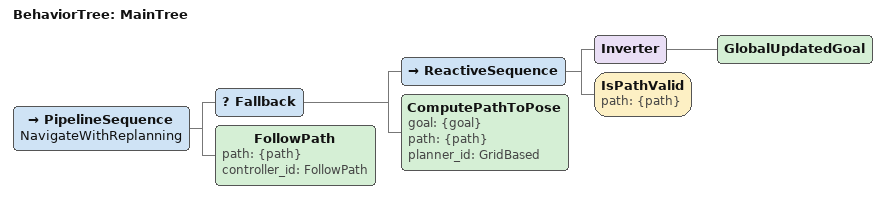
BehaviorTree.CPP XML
<root main_tree_to_execute="MainTree">
  <BehaviorTree ID="MainTree">
    <PipelineSequence name="NavigateWithReplanning">
      <Fallback>
        <ReactiveSequence>
          <Inverter>
            <GlobalUpdatedGoal/>
          </Inverter>
          <IsPathValid path="{path}"/>
        </ReactiveSequence>
        <ComputePathToPose goal="{goal}" path="{path}" planner_id="GridBased"/>
      </Fallback>
      <FollowPath path="{path}" controller_id="FollowPath"/>
    </PipelineSequence>
  </BehaviorTree>
</root>
